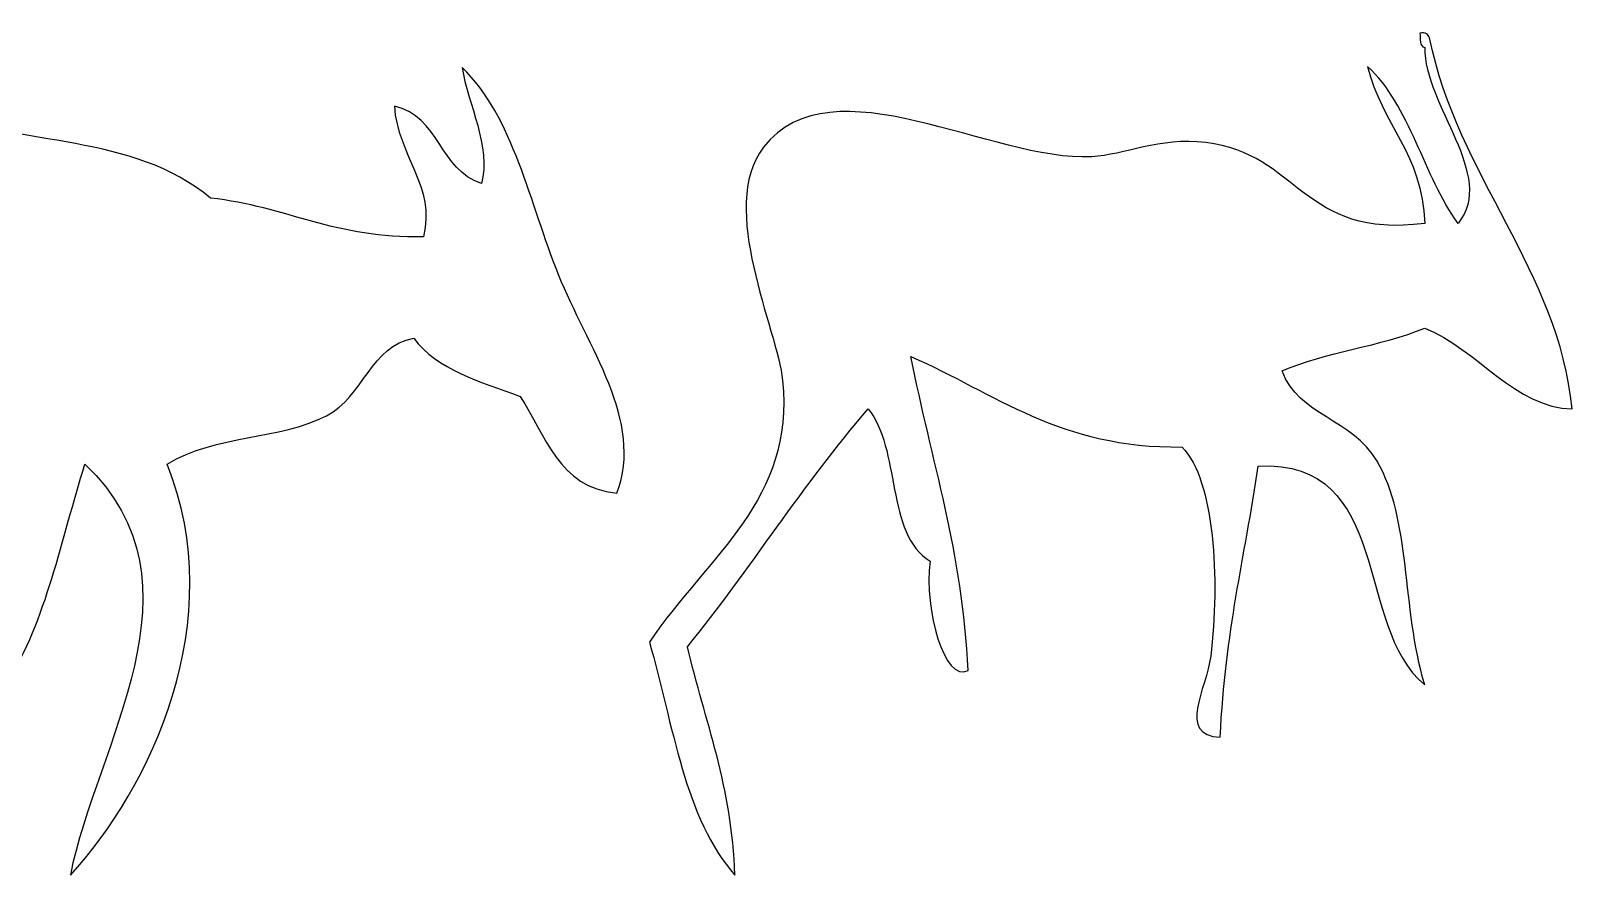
# Model space of a CAD drawing. Header units: centimetres. Extents: x -64 to 65, y -66 to 66.
# Drawn here: x -8.23 to 0.98, y -49.66 to -44.62 of the extents above; entities that cross this region are included whole.
import ezdxf

# ---------------------------------------------------------------- set-up
doc = ezdxf.new("R2010")
doc.units = ezdxf.units.CM
doc.header["$MEASUREMENT"] = 0
doc.layers.add('Layer 1', color=7, linetype='Continuous')

msp = doc.modelspace()

# ---------------------------------------------------------------- linework, layer by layer
at = {"layer": 'Layer 1'}
for points, knots in [([(-5.88219, -45.84607), (-5.80456, -45.54733), (-6.03729, -45.36045), (-6.05541, -45.06674), (-6.05541, -45.06674), (-5.78622, -45.12463), (-5.78387, -45.44949), (-5.53577, -45.5286), (-5.53577, -45.5286), (-5.47473, -45.31315), (-5.61684, -45.05179), (-5.65123, -44.83576), (-5.65123, -44.83576), (-5.34558, -45.12876), (-5.24721, -45.64523), (-5.07391, -46.07708), (-5.07391, -46.07708), (-4.90648, -46.49425), (-4.56123, -46.94846), (-4.72749, -47.37613), (-4.72749, -47.37613), (-5.07923, -47.34298), (-5.15082, -47.02966), (-5.30484, -46.79876), (-5.30484, -46.79876), (-5.54463, -46.71145), (-5.79988, -46.63953), (-5.93992, -46.45234), (-5.93992, -46.45234), (-6.19575, -46.49555), (-6.23816, -46.79984), (-6.45959, -46.91428), (-6.45959, -46.91428), (-6.74537, -47.06184), (-7.11454, -47.02416), (-7.41222, -47.20291), (-7.41222, -47.20291), (-7.03564, -48.13676), (-7.50895, -49.13649), (-7.98957, -49.65668), (-7.98957, -49.65668), (-7.83873, -48.87923), (-7.14968, -47.91786), (-7.90297, -47.20291), (-7.90297, -47.20291), (-8.04222, -47.65069), (-8.13639, -48.14342), (-8.36485, -48.50193), (-8.36485, -48.50193), (-8.73574, -48.66997), (-8.70084, -49.24377), (-9.20202, -49.28142), (-9.20202, -49.28142), (-9.13852, -48.91627), (-8.71127, -48.69367), (-8.53805, -48.32879), (-8.53805, -48.32879), (-8.343, -47.91776), (-8.15874, -46.96232), (-8.50921, -46.68327), (-8.50921, -46.68327), (-9.09018, -46.68253), (-9.52114, -46.71039), (-9.89483, -46.51007), (-9.89483, -46.51007), (-9.94597, -46.74727), (-10.15611, -46.90933), (-10.18352, -47.17402), (-10.18352, -47.17402), (-10.23882, -47.70888), (-9.83924, -48.39833), (-10.09695, -48.99274), (-10.09695, -48.99274), (-10.33156, -48.75073), (-10.24956, -48.32022), (-10.32788, -47.98238), (-10.32788, -47.98238), (-10.35886, -47.84871), (-10.46433, -47.71235), (-10.47224, -47.57823), (-10.47224, -47.57823), (-10.49574, -47.1786), (-10.2216, -46.65867), (-10.50108, -46.22142), (-10.50108, -46.22142), (-10.95029, -46.44581), (-11.35682, -46.71286), (-11.77129, -46.97202), (-11.77129, -46.97202), (-11.81974, -47.56823), (-11.9071, -48.12566), (-12.17547, -48.50195), (-12.17547, -48.50195), (-12.21648, -48.0529), (-11.8698, -47.22547), (-11.91562, -46.76988), (-11.91562, -46.76988), (-11.56441, -46.41862), (-11.15632, -46.12424), (-10.81866, -45.75952), (-10.81866, -45.75952), (-10.85216, -45.34569), (-10.89092, -44.9187), (-10.64541, -44.72029), (-10.64541, -44.72029), (-10.38707, -44.65203), (-10.19681, -44.6171), (-9.98144, -44.63374), (-9.98144, -44.63374), (-9.52133, -44.66917), (-9.20931, -44.96759), (-8.85561, -45.09557), (-8.85561, -45.09557), (-8.26273, -45.31012), (-7.6253, -45.22646), (-7.15238, -45.61521), (-7.15238, -45.61521), (-6.70198, -45.6651), (-6.39805, -45.86158), (-5.88219, -45.84607)], [0, 0, 0, 0, 0.0322581, 0.0322581, 0.0322581, 0.0322581, 0.0645161, 0.0645161, 0.0645161, 0.0645161, 0.0967742, 0.0967742, 0.0967742, 0.0967742, 0.1290323, 0.1290323, 0.1290323, 0.1290323, 0.1612903, 0.1612903, 0.1612903, 0.1612903, 0.1935484, 0.1935484, 0.1935484, 0.1935484, 0.2258065, 0.2258065, 0.2258065, 0.2258065, 0.2580645, 0.2580645, 0.2580645, 0.2580645, 0.2903226, 0.2903226, 0.2903226, 0.2903226, 0.3225806, 0.3225806, 0.3225806, 0.3225806, 0.3548387, 0.3548387, 0.3548387, 0.3548387, 0.3870968, 0.3870968, 0.3870968, 0.3870968, 0.4193548, 0.4193548, 0.4193548, 0.4193548, 0.4516129, 0.4516129, 0.4516129, 0.4516129, 0.483871, 0.483871, 0.483871, 0.483871, 0.516129, 0.516129, 0.516129, 0.516129, 0.5483871, 0.5483871, 0.5483871, 0.5483871, 0.5806452, 0.5806452, 0.5806452, 0.5806452, 0.6129032, 0.6129032, 0.6129032, 0.6129032, 0.6451613, 0.6451613, 0.6451613, 0.6451613, 0.6774194, 0.6774194, 0.6774194, 0.6774194, 0.7096774, 0.7096774, 0.7096774, 0.7096774, 0.7419355, 0.7419355, 0.7419355, 0.7419355, 0.7741935, 0.7741935, 0.7741935, 0.7741935, 0.8064516, 0.8064516, 0.8064516, 0.8064516, 0.8387097, 0.8387097, 0.8387097, 0.8387097, 0.8709677, 0.8709677, 0.8709677, 0.8709677, 0.9032258, 0.9032258, 0.9032258, 0.9032258, 0.9354839, 0.9354839, 0.9354839, 0.9354839, 1, 1, 1, 1]), ([(0.06707, -44.63066), (0.10004, -44.626), (0.11758, -44.63696), (0.12385, -44.65902), (0.12385, -44.65902), (0.29541, -45.49082), (0.89392, -46.04702), (0.97568, -46.8739), (0.97568, -46.8739), (0.63781, -46.86922), (0.40815, -46.51526), (0.09541, -46.39119), (0.09541, -46.39119), (-0.16536, -46.49956), (-0.49882, -46.53528), (-0.75644, -46.64675), (-0.75644, -46.64675), (-0.65794, -46.91604), (-0.3375, -46.93152), (-0.18856, -47.18631), (-0.18856, -47.18631), (0.01496, -47.53442), (-0.04307, -48.05253), (0.09539, -48.52087), (0.09539, -48.52087), (-0.32712, -48.17673), (-0.09416, -47.17708), (-0.89846, -47.21467), (-0.89846, -47.21467), (-0.98135, -47.77672), (-1.09423, -48.19246), (-1.1256, -48.83331), (-1.1256, -48.83331), (-1.38767, -48.82222), (-1.20542, -48.5428), (-1.18238, -48.35047), (-1.18238, -48.35047), (-1.12737, -47.89126), (-1.15772, -47.30349), (-1.35275, -47.10108), (-1.35275, -47.10108), (-2.08149, -47.1105), (-2.47001, -46.77961), (-2.97131, -46.56154), (-2.97131, -46.56154), (-2.85085, -47.17932), (-2.66204, -47.72886), (-2.63058, -48.43566), (-2.63058, -48.43566), (-2.772, -48.50675), (-2.89342, -48.07678), (-2.85775, -47.78259), (-2.85775, -47.78259), (-3.12247, -47.62133), (-3.03327, -47.10624), (-3.2269, -46.87385), (-3.2269, -46.87385), (-3.61362, -47.3201), (-3.93252, -47.83416), (-4.30592, -48.29371), (-4.30592, -48.29371), (-4.20056, -48.73734), (-4.04036, -49.12612), (-4.022, -49.65663), (-4.022, -49.65663), (-4.32214, -49.32262), (-4.39086, -48.75718), (-4.5331, -48.26529), (-4.5331, -48.26529), (-4.17091, -47.73422), (-3.66715, -47.41952), (-3.73805, -46.70353), (-3.73805, -46.70353), (-3.76805, -46.40069), (-4.1286, -45.67023), (-3.85164, -45.31217), (-3.85164, -45.31217), (-3.44487, -44.78634), (-2.4811, -45.40091), (-1.89235, -45.36892), (-1.89235, -45.36892), (-1.69455, -45.35815), (-1.49378, -45.25084), (-1.21084, -45.2837), (-1.21084, -45.2837), (-0.65868, -45.34797), (-0.63471, -45.86229), (0.09538, -45.76649), (0.09538, -45.76649), (0.08382, -45.3521), (-0.16314, -45.17316), (-0.24538, -44.82939), (-0.24538, -44.82939), (0.01053, -45.06574), (0.08694, -45.48148), (0.29418, -45.76649), (0.29418, -45.76649), (0.52519, -45.48206), (0.0918, -45.06042), (0.09537, -44.71583), (0.09537, -44.71583), (0.06218, -44.71128), (0.07152, -44.66413), (0.06707, -44.63066)], [0, 0, 0, 0, 0.037037, 0.037037, 0.037037, 0.037037, 0.0740741, 0.0740741, 0.0740741, 0.0740741, 0.1111111, 0.1111111, 0.1111111, 0.1111111, 0.1481481, 0.1481481, 0.1481481, 0.1481481, 0.1851852, 0.1851852, 0.1851852, 0.1851852, 0.2222222, 0.2222222, 0.2222222, 0.2222222, 0.2592593, 0.2592593, 0.2592593, 0.2592593, 0.2962963, 0.2962963, 0.2962963, 0.2962963, 0.3333333, 0.3333333, 0.3333333, 0.3333333, 0.3703704, 0.3703704, 0.3703704, 0.3703704, 0.4074074, 0.4074074, 0.4074074, 0.4074074, 0.4444444, 0.4444444, 0.4444444, 0.4444444, 0.4814815, 0.4814815, 0.4814815, 0.4814815, 0.5185185, 0.5185185, 0.5185185, 0.5185185, 0.5555556, 0.5555556, 0.5555556, 0.5555556, 0.5925926, 0.5925926, 0.5925926, 0.5925926, 0.6296296, 0.6296296, 0.6296296, 0.6296296, 0.6666667, 0.6666667, 0.6666667, 0.6666667, 0.7037037, 0.7037037, 0.7037037, 0.7037037, 0.7407407, 0.7407407, 0.7407407, 0.7407407, 0.7777778, 0.7777778, 0.7777778, 0.7777778, 0.8148148, 0.8148148, 0.8148148, 0.8148148, 0.8518519, 0.8518519, 0.8518519, 0.8518519, 0.8888889, 0.8888889, 0.8888889, 0.8888889, 0.9259259, 0.9259259, 0.9259259, 0.9259259, 1, 1, 1, 1])]:
    msp.add_open_spline(points, degree=3, knots=knots, dxfattribs=at)

doc.saveas('drawing.dxf')
